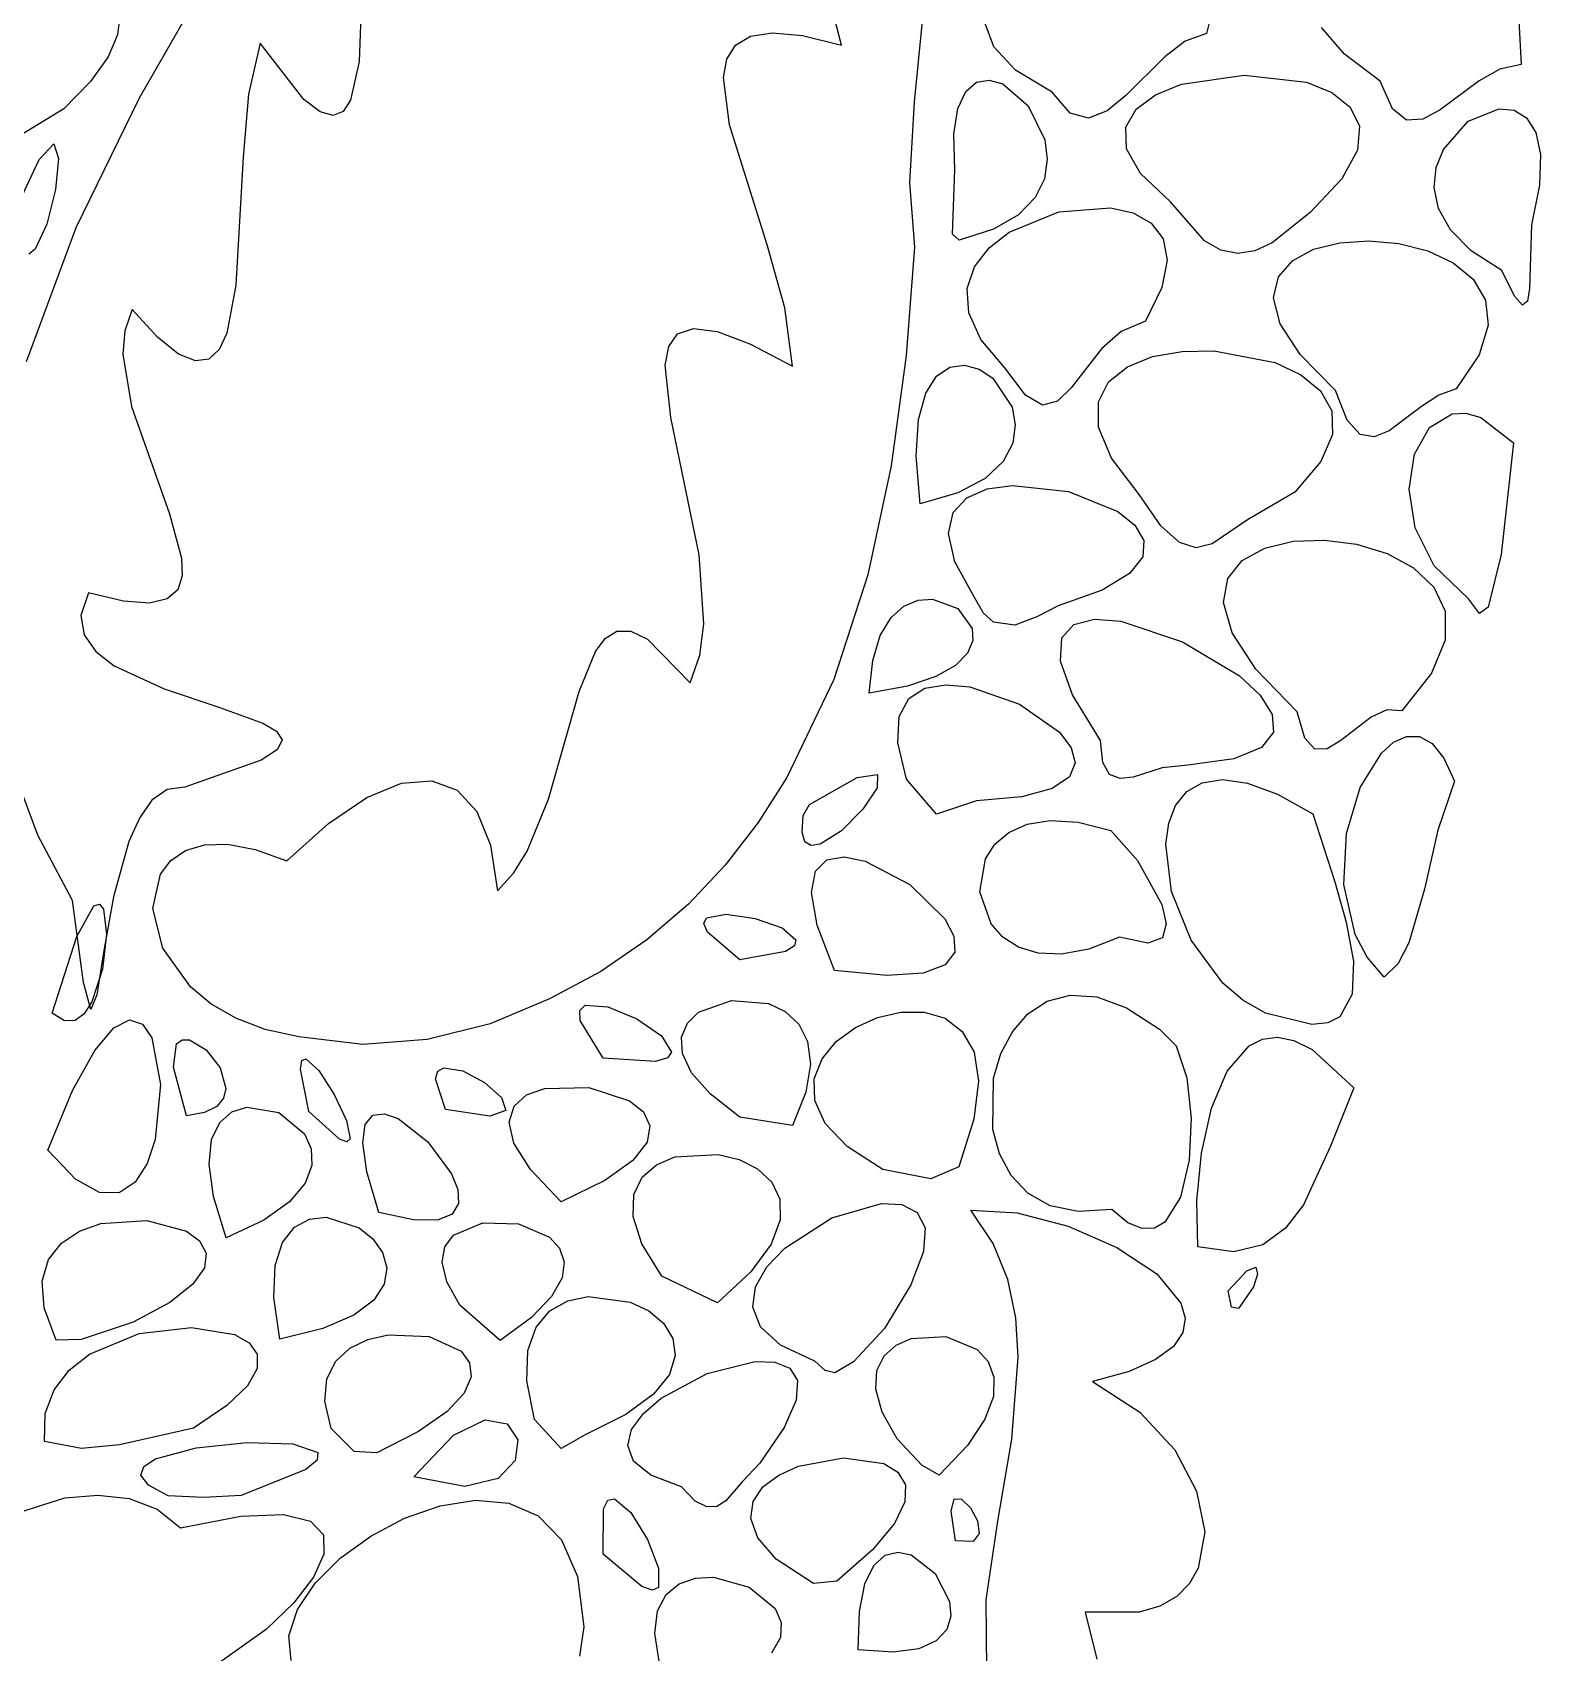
# Model space of a CAD drawing. Extents: x 4 to 212, y 2 to 159.
# Drawn here: x 61.9 to 109.6, y 30.7 to 81.9 of the extents above; entities that cross this region are included whole.
import ezdxf

# ---------------------------------------------------------------- set-up
doc = ezdxf.new("R2010")
doc.units = 0

msp = doc.modelspace()

# ---------------------------------------------------------------- linework, layer by layer
at = {"layer": 'Layer 1'}
for p, q in [((90.345713, 85.246525), (89.798708, 79.680368)), ((72.378567, 84.569002), (72.264761, 80.957885)), ((65.318564, 79.807801), (67.564687, 83.720219)), ((87.497991, 81.479415), (87.102957, 83.029749)), ((99.357733, 83.151331), (99.035097, 81.838289)), ((108.897516, 82.439696), (108.98606, 80.866528)), ((64.698021, 82.393777), (64.621818, 81.800057)), ((92.313508, 81.419687), (92.043099, 82.162585)), ((103.39602, 81.186193), (102.667201, 82.029685)), ((64.621818, 81.800057), (64.324465, 81.108635)), ((69.128321, 81.536009), (68.765695, 79.929778)), ((70.51255, 79.761724), (69.128321, 81.536009)), ((83.878137, 81.02872), (84.151809, 81.470947)), ((84.151809, 81.470947), (84.622867, 81.756406)), ((84.622867, 81.756406), (85.319075, 81.865822)), ((85.319075, 81.865822), (86.268195, 81.779917)), ((86.268195, 81.779917), (87.497991, 81.479415)), ((92.998087, 80.688241), (92.313508, 81.419687)), ((98.366876, 81.597242), (97.722331, 81.106137)), ((99.035097, 81.838289), (98.366876, 81.597242)), ((64.324465, 81.108635), (63.770867, 80.327694)), ((72.264761, 80.957885), (71.986164, 79.734546)), ((83.774089, 80.449002), (83.878137, 81.02872)), ((97.722331, 81.106137), (96.490292, 79.879765)), ((104.525818, 80.339957), (103.39602, 81.186193)), ((83.963811, 78.954201), (83.774089, 80.449002)), ((94.156578, 79.992474), (92.998087, 80.688241)), ((98.242251, 80.238177), (100.226241, 80.530538)), ((100.226241, 80.530538), (102.195382, 80.30086)), ((108.312401, 80.719116), (107.655827, 80.348766)), ((108.98606, 80.866528), (108.312401, 80.719116)), ((63.770867, 80.327694), (62.925929, 79.465418)), ((68.765695, 79.929778), (68.595423, 77.938847)), ((91.179761, 79.478486), (91.429582, 80.015221)), ((91.429582, 80.015221), (91.771219, 80.302343)), ((91.771219, 80.302343), (92.172219, 80.370168)), ((92.172219, 80.370168), (92.600126, 80.249014)), ((92.600126, 80.249014), (93.406847, 79.561039)), ((94.732447, 79.327357), (94.156578, 79.992474)), ((94.156578, 79.992474), (94.156578, 79.992474)), ((96.490292, 79.879765), (95.895809, 79.397506)), ((96.812928, 79.453024), (97.422661, 79.905371)), ((97.422661, 79.905371), (98.242251, 80.238177)), ((102.195382, 80.30086), (102.996411, 79.981116)), ((102.996411, 79.981116), (103.580159, 79.519893)), ((104.910889, 79.462312), (104.525818, 80.339957)), ((104.525818, 80.339957), (104.525818, 80.339957)), ((107.655827, 80.348766), (106.426124, 79.43175)), ((62.925929, 79.465418), (61.544409, 78.621718)), ((63.319352, 75.709079), (65.318564, 79.807801)), ((71.02507, 79.363859), (70.51255, 79.761724)), ((71.433629, 79.248531), (71.02507, 79.363859)), ((71.750052, 79.383005), (71.433629, 79.248531)), ((71.986164, 79.734546), (71.750052, 79.383005)), ((89.798708, 79.680368), (89.649106, 77.137174)), ((91.054211, 78.66182), (91.179761, 79.478486)), ((93.406847, 79.561039), (93.931745, 78.480955)), ((95.895809, 79.397506), (95.311026, 79.171202)), ((96.48424, 78.884791), (96.812928, 79.453024)), ((103.580159, 79.519893), (103.875436, 78.913535)), ((105.361329, 79.10048), (104.910889, 79.462312)), ((106.426124, 79.43175), (105.869089, 79.131334)), ((107.311994, 79.075166), (108.291265, 79.467856)), ((108.291265, 79.467856), (108.756641, 79.419086)), ((108.756641, 79.419086), (109.154746, 79.176088)), ((85.157173, 75.162878), (83.963811, 78.954201)), ((95.311026, 79.171202), (94.732447, 79.327357)), ((96.507789, 78.204329), (96.48424, 78.884791)), ((103.875436, 78.913535), (103.811053, 78.158387)), ((105.869089, 79.131334), (105.361329, 79.10048)), ((106.523522, 78.182938), (107.311994, 79.075166)), ((109.154746, 79.176088), (109.447257, 78.715744)), ((62.146953, 77.86722), (62.612411, 78.35409)), ((62.612411, 78.35409), (62.758334, 77.89745)), ((91.085388, 77.534905), (91.054211, 78.66182)), ((93.931745, 78.480955), (94.007374, 77.869666)), ((109.447257, 78.715744), (109.595849, 78.014941)), ((61.287874, 76.020862), (62.146953, 77.86722)), ((62.758334, 77.89745), (62.658806, 76.91328)), ((68.595423, 77.938847), (68.365682, 73.888872)), ((94.007374, 77.869666), (93.915184, 77.251303)), ((96.954762, 77.415293), (96.507789, 78.204329)), ((103.811053, 78.158387), (103.315821, 77.250792)), ((106.296644, 77.607285), (106.523522, 78.182938)), ((109.595849, 78.014941), (109.5622, 77.050563)), ((91.015264, 75.500859), (91.085388, 77.534905)), ((91.085388, 77.534905), (91.085388, 77.534905)), ((91.085388, 77.534905), (91.085388, 77.534905)), ((97.89635, 76.521341), (96.954762, 77.415293)), ((106.232436, 76.976093), (106.296644, 77.607285)), ((62.658806, 76.91328), (62.387911, 75.817557)), ((89.649106, 77.137174), (89.810773, 75.09394)), ((93.915184, 77.251303), (93.62272, 76.656181)), ((103.315821, 77.250792), (102.318549, 76.187094)), ((106.369222, 76.312477), (106.232436, 76.976093)), ((109.5622, 77.050563), (109.307986, 75.799496)), ((93.62272, 76.656181), (93.097528, 76.114619)), ((94.370526, 76.210734), (96.007727, 76.33423)), ((96.007727, 76.33423), (96.719174, 76.174195)), ((98.970165, 75.293229), (97.89635, 76.521341)), ((97.89635, 76.521341), (97.89635, 76.521341)), ((106.745325, 75.639552), (106.369222, 76.312477)), ((62.387911, 75.817557), (62.019734, 75.026261)), ((93.097528, 76.114619), (92.307153, 75.656934)), ((92.79753, 75.562919), (94.370526, 76.210734)), ((96.719174, 76.174195), (97.289196, 75.852885)), ((97.289196, 75.852885), (97.665301, 75.360234)), ((102.318549, 76.187094), (101.11787, 75.226599)), ((109.307986, 75.799496), (109.246402, 73.78848)), ((61.743505, 71.481988), (63.319352, 75.709079)), ((91.219141, 75.313444), (91.015264, 75.500859)), ((92.307153, 75.656934), (91.219141, 75.313444)), ((92.166339, 75.067556), (92.79753, 75.562919)), ((97.665301, 75.360234), (97.794996, 74.686176)), ((99.495196, 74.996715), (98.970165, 75.293229)), ((103.251798, 75.232624), (104.172782, 75.292899)), ((104.172782, 75.292899), (105.120349, 75.206222)), ((107.39907, 74.980433), (106.745325, 75.639552)), ((62.019734, 75.026261), (61.822317, 74.874766)), ((85.716605, 73.174782), (85.157173, 75.162878)), ((89.810773, 75.09394), (89.546296, 71.665416)), ((91.708674, 74.471308), (92.166339, 75.067556)), ((100.022874, 74.895146), (99.495196, 74.996715)), ((100.561124, 74.975962), (100.022874, 74.895146)), ((101.11787, 75.226599), (100.561124, 74.975962)), ((101.75466, 74.66489), (102.423667, 75.023814)), ((102.423667, 75.023814), (103.251798, 75.232624)), ((105.120349, 75.206222), (106.028229, 74.974174)), ((106.028229, 74.974174), (106.83015, 74.598335)), ((108.368778, 74.358235), (107.39907, 74.980433)), ((91.477029, 73.784242), (91.708674, 74.471308)), ((97.794996, 74.686176), (97.625791, 73.820647)), ((101.311048, 74.154269), (101.75466, 74.66489)), ((106.83015, 74.598335), (107.459843, 74.080287)), ((108.769092, 73.547813), (108.368778, 74.358235)), ((108.368778, 74.358235), (108.368778, 74.358235)), ((68.365682, 73.888872), (68.073086, 72.372822)), ((91.523895, 73.016422), (91.477029, 73.784242)), ((97.625791, 73.820647), (97.105193, 72.753581)), ((101.1591, 73.490372), (101.311048, 74.154269)), ((107.459843, 74.080287), (107.851036, 73.42161)), ((109.246402, 73.78848), (109.178075, 73.38466)), ((101.365089, 72.671616), (101.1591, 73.490372)), ((107.851036, 73.42161), (107.93746, 72.623887)), ((109.028915, 73.263863), (108.769092, 73.547813)), ((109.178075, 73.38466), (109.028915, 73.263863)), ((65.085618, 73.118385), (64.849795, 72.453648)), ((65.888282, 72.244729), (65.085618, 73.118385)), ((85.955068, 71.330679), (85.716605, 73.174782)), ((91.901764, 72.177914), (91.523895, 73.016422)), ((97.105193, 72.753581), (96.338321, 72.424307)), ((64.849795, 72.453648), (64.790832, 71.707492)), ((66.549618, 71.716081), (65.888282, 72.244729)), ((68.073086, 72.372822), (67.831359, 71.860811)), ((82.041172, 71.958154), (82.325049, 72.353407)), ((82.325049, 72.353407), (82.822403, 72.519249)), ((82.822403, 72.519249), (83.569208, 72.424716)), ((83.569208, 72.424716), (84.601438, 72.038846)), ((96.338321, 72.424307), (95.721597, 71.877502)), ((101.995283, 71.69642), (101.365089, 72.671616)), ((107.93746, 72.623887), (107.652843, 71.688698)), ((64.790832, 71.707492), (65.068966, 70.052735)), ((67.084195, 71.498504), (66.549618, 71.716081)), ((67.831359, 71.860811), (67.506585, 71.55806)), ((81.9348, 71.36445), (82.041172, 71.958154)), ((84.601438, 72.038846), (85.955068, 71.330679)), ((92.663129, 71.278784), (91.901764, 72.177914)), ((95.721597, 71.877502), (94.759216, 70.649178)), ((97.334632, 71.632312), (98.265571, 71.79996)), ((98.265571, 71.79996), (99.265934, 71.821783)), ((99.265934, 71.821783), (101.210285, 71.44821)), ((103.115954, 70.563204), (101.995283, 71.69642)), ((107.652843, 71.688698), (106.930915, 70.617625)), ((67.506585, 71.55806), (67.084195, 71.498504)), ((82.110672, 69.705542), (81.9348, 71.36445)), ((89.546296, 71.665416), (89.075882, 68.183491)), ((90.506861, 71.016874), (90.927401, 71.301718)), ((90.927401, 71.301718), (91.388862, 71.363063)), ((91.388862, 71.363063), (91.853661, 71.234067)), ((91.853661, 71.234067), (92.284212, 70.947892)), ((93.320674, 70.411929), (92.663129, 71.278784)), ((92.663129, 71.278784), (92.663129, 71.278784)), ((95.945685, 70.839292), (96.539283, 71.313777)), ((96.539283, 71.313777), (97.334632, 71.632312)), ((101.210285, 71.44821), (102.021947, 71.06294)), ((90.164827, 70.47537), (90.506861, 71.016874)), ((92.284212, 70.947892), (92.892235, 70.036646)), ((94.759216, 70.649178), (94.323875, 70.226595)), ((95.620001, 70.203791), (95.945685, 70.839292)), ((102.021947, 71.06294), (102.638381, 70.552101)), ((89.938882, 69.644044), (90.164827, 70.47537)), ((93.859308, 70.104356), (93.320674, 70.411929)), ((94.323875, 70.226595), (93.859308, 70.104356)), ((95.628395, 69.402213), (95.620001, 70.203791)), ((102.638381, 70.552101), (102.993426, 69.920754)), ((103.485549, 69.626848), (103.115954, 70.563204)), ((103.115954, 70.563204), (103.115954, 70.563204)), ((106.375359, 70.416804), (105.834116, 70.057376)), ((106.930915, 70.617625), (106.375359, 70.416804)), ((65.068966, 70.052735), (66.267828, 66.666091)), ((83.00962, 65.368658), (82.110672, 69.705542)), ((89.866613, 68.489738), (89.938882, 69.644044)), ((92.892235, 70.036646), (92.994539, 69.477896)), ((102.993426, 69.920754), (103.020918, 69.173963)), ((103.893962, 69.174005), (103.485549, 69.626848)), ((105.834116, 70.057376), (104.810907, 69.290783)), ((106.085866, 69.391084), (106.802717, 69.82538)), ((106.802717, 69.82538), (107.235029, 69.845787)), ((107.235029, 69.845787), (107.707066, 69.711269)), ((107.707066, 69.711269), (108.741718, 68.906164)), ((92.994539, 69.477896), (92.912258, 68.894608)), ((96.03703, 68.429494), (95.628395, 69.402213)), ((103.020918, 69.173963), (102.654694, 68.316791)), ((104.33711, 69.097657), (103.893962, 69.174005)), ((104.810907, 69.290783), (104.33711, 69.097657)), ((105.61371, 68.550967), (106.085866, 69.391084)), ((92.912258, 68.894608), (92.607808, 68.319943)), ((108.741718, 68.906164), (108.348547, 65.377088)), ((89.075882, 68.183491), (88.33434, 64.740472)), ((89.985602, 66.979289), (89.866613, 68.489738)), ((92.607808, 68.319943), (92.043605, 67.787062)), ((96.912069, 67.28057), (96.03703, 68.429494)), ((102.654694, 68.316791), (101.828592, 67.354303)), ((105.443446, 67.447614), (105.61371, 68.550967)), ((92.043605, 67.787062), (91.182064, 67.329123)), ((91.182064, 67.329123), (89.985602, 66.979289)), ((91.031079, 66.712828), (91.46093, 67.176455)), ((91.46093, 67.176455), (92.106824, 67.454724)), ((92.106824, 67.454724), (92.901895, 67.566773)), ((92.901895, 67.566773), (94.67212, 67.368763)), ((94.67212, 67.368763), (96.236696, 66.735528)), ((97.594394, 66.291171), (96.912069, 67.28057)), ((96.912069, 67.28057), (96.912069, 67.28057)), ((101.828592, 67.354303), (100.335823, 66.481043)), ((105.632271, 66.223613), (105.443446, 67.447614)), ((66.267828, 66.666091), (66.650473, 65.261441)), ((89.985602, 66.979289), (89.985602, 66.979289)), ((90.884135, 66.044706), (91.031079, 66.712828)), ((96.236696, 66.735528), (96.774706, 66.303545)), ((91.08696, 65.152951), (90.884135, 66.044706)), ((96.774706, 66.303545), (97.060712, 65.820169)), ((98.1814, 65.758507), (97.594394, 66.291171)), ((100.335823, 66.481043), (99.221372, 65.720554)), ((106.237382, 65.02155), (105.632271, 66.223613)), ((97.060712, 65.820169), (97.027852, 65.304538)), ((98.711066, 65.596871), (98.1814, 65.758507)), ((99.221372, 65.720554), (98.711066, 65.596871)), ((100.168854, 65.194984), (100.883024, 65.585986)), ((100.883024, 65.585986), (101.773732, 65.798796)), ((101.773732, 65.798796), (102.765076, 65.837934)), ((102.765076, 65.837934), (103.781154, 65.707921)), ((103.781154, 65.707921), (104.746061, 65.413275)), ((66.650473, 65.261441), (66.669893, 64.702867)), ((83.157117, 63.186076), (83.00962, 65.368658)), ((91.706418, 64.018425), (91.08696, 65.152951)), ((97.027852, 65.304538), (96.60926, 64.775789)), ((99.707127, 64.621269), (100.168854, 65.194984)), ((104.746061, 65.413275), (105.583894, 64.958518)), ((107.315974, 63.984011), (106.237382, 65.02155)), ((108.348547, 65.377088), (107.943375, 63.713404)), ((66.669893, 64.702867), (66.529871, 64.267395)), ((88.33434, 64.740472), (87.256477, 61.428666)), ((96.60926, 64.775789), (95.738075, 64.253061)), ((99.573745, 63.860323), (99.707127, 64.621269)), ((105.583894, 64.958518), (106.218751, 64.348169)), ((63.702765, 64.165587), (63.468704, 63.455944)), ((64.816855, 63.904123), (63.702765, 64.165587)), ((66.529871, 64.267395), (66.196778, 63.97548)), ((91.993924, 63.530012), (91.706418, 64.018425)), ((91.706418, 64.018425), (91.706418, 64.018425)), ((95.738075, 64.253061), (94.347431, 63.75549)), ((106.218751, 64.348169), (106.574728, 63.586749)), ((65.636983, 63.847572), (64.816855, 63.904123)), ((66.196778, 63.97548), (65.636983, 63.847572)), ((89.067642, 63.386278), (89.477418, 63.750132)), ((89.477418, 63.750132), (89.925309, 63.937673)), ((89.925309, 63.937673), (90.379893, 63.972121)), ((90.379893, 63.972121), (91.183457, 63.674611)), ((91.183457, 63.674611), (91.63674, 63.043356)), ((92.306173, 63.246476), (91.993924, 63.530012)), ((94.347431, 63.75549), (93.676941, 63.413894)), ((99.844612, 62.907623), (99.573745, 63.860323)), ((106.574728, 63.586749), (106.575922, 62.678778)), ((107.661352, 63.519403), (107.315974, 63.984011)), ((107.315974, 63.984011), (107.315974, 63.984011)), ((107.943375, 63.713404), (107.661352, 63.519403)), ((63.468704, 63.455944), (63.566587, 62.84326)), ((83.029463, 62.199617), (83.157117, 63.186076)), ((88.727401, 62.822892), (89.067642, 63.386278)), ((91.63674, 63.043356), (91.653473, 62.660621)), ((92.979768, 63.144594), (92.306173, 63.246476)), ((93.676941, 63.413894), (92.979768, 63.144594)), ((94.462605, 62.743753), (94.844357, 63.170129)), ((94.844357, 63.170129), (95.493821, 63.333216)), ((95.493821, 63.333216), (96.334572, 63.271387)), ((96.334572, 63.271387), (98.284235, 62.626467)), ((63.566587, 62.84326), (63.937419, 62.31607)), ((79.724061, 62.31987), (80.038111, 62.731829)), ((80.038111, 62.731829), (80.40792, 62.95474)), ((80.40792, 62.95474), (80.847231, 62.957023)), ((80.847231, 62.957023), (81.369783, 62.707101)), ((81.369783, 62.707101), (82.719576, 61.324329)), ((88.488117, 62.036755), (88.727401, 62.822892)), ((91.653473, 62.660621), (91.488373, 62.264108)), ((94.424989, 62.015715), (94.462605, 62.743753)), ((98.284235, 62.626467), (100.081944, 61.542349)), ((100.59563, 61.758652), (99.844612, 62.907623)), ((106.575922, 62.678778), (106.146431, 61.628775)), ((63.937419, 62.31607), (64.522203, 61.862909)), ((79.208278, 61.055116), (79.724061, 62.31987)), ((82.719576, 61.324329), (83.029463, 62.199617)), ((88.381211, 61.004648), (88.488117, 62.036755)), ((91.488373, 62.264108), (91.110017, 61.877035)), ((94.807936, 60.947643), (94.424989, 62.015715)), ((64.522203, 61.862909), (66.09764, 61.132815)), ((90.486986, 61.522621), (89.587858, 61.224086)), ((91.110017, 61.877035), (90.486986, 61.522621)), ((100.081944, 61.542349), (100.732753, 60.931522)), ((101.902703, 60.408888), (100.59563, 61.758652)), ((106.146431, 61.628775), (105.21035, 60.441261)), ((66.09764, 61.132815), (67.820924, 60.561261)), ((78.241233, 57.64646), (79.208278, 61.055116)), ((87.256477, 61.428666), (85.777099, 58.340378)), ((89.587858, 61.224086), (88.381211, 61.004648)), ((88.381211, 61.004648), (88.381211, 61.004648)), ((89.626261, 60.830875), (90.139854, 61.153272)), ((90.139854, 61.153272), (90.803927, 61.265048)), ((90.803927, 61.265048), (91.561584, 61.197679)), ((91.561584, 61.197679), (93.130058, 60.651418)), ((95.687871, 59.501165), (94.807936, 60.947643)), ((100.732753, 60.931522), (101.116298, 60.326013)), ((67.820924, 60.561261), (69.220082, 60.056528)), ((89.320045, 60.266377), (89.626261, 60.830875)), ((93.130058, 60.651418), (94.3901, 59.766313)), ((102.142355, 59.573136), (101.902703, 60.408888)), ((101.902703, 60.408888), (101.902703, 60.408888)), ((104.733587, 60.469531), (104.243342, 60.239391)), ((105.21035, 60.441261), (104.733587, 60.469531)), ((69.220082, 60.056528), (69.650622, 59.800558)), ((89.278103, 59.4283), (89.320045, 60.266377)), ((101.116298, 60.326013), (101.156154, 59.764194)), ((104.243342, 60.239391), (103.285543, 59.502238)), ((69.650622, 59.800558), (69.82314, 59.526898)), ((69.82314, 59.526898), (69.67864, 59.224085)), ((89.557332, 58.285168), (89.278103, 59.4283)), ((94.3901, 59.766313), (94.762217, 59.275389)), ((95.756895, 58.80709), (95.687871, 59.501165)), ((95.687871, 59.501165), (95.687871, 59.501165)), ((101.156154, 59.764194), (100.775897, 59.284438)), ((102.463236, 59.226502), (102.142355, 59.573136)), ((103.285543, 59.502238), (102.84956, 59.244399)), ((104.565413, 59.106527), (104.952222, 59.452836)), ((104.952222, 59.452836), (105.35665, 59.634678)), ((105.35665, 59.634678), (105.765119, 59.627398)), ((105.765119, 59.627398), (106.164049, 59.406339)), ((106.164049, 59.406339), (106.539861, 58.946844)), ((69.158125, 58.880654), (66.753063, 58.026077)), ((69.67864, 59.224085), (69.158125, 58.880654)), ((94.762217, 59.275389), (94.886534, 58.794187)), ((99.8991, 58.925116), (98.449339, 58.724602)), ((100.775897, 59.284438), (99.8991, 58.925116)), ((102.84956, 59.244399), (102.463236, 59.226502)), ((103.898972, 58.019139), (104.565413, 59.106527)), ((106.539861, 58.946844), (106.878975, 58.224256)), ((62.109603, 56.512723), (61.3207, 58.609867)), ((88.000787, 58.333746), (88.639834, 58.425018)), ((88.639834, 58.425018), (88.62783, 58.006329)), ((94.886534, 58.794187), (94.706156, 58.354186)), ((95.975207, 58.433162), (95.756895, 58.80709)), ((96.307613, 58.304595), (95.975207, 58.433162)), ((97.63748, 58.64318), (96.718923, 58.346601)), ((98.449339, 58.724602), (97.63748, 58.64318)), ((66.189466, 57.959509), (65.712991, 57.615388)), ((66.753063, 58.026077), (66.189466, 57.959509)), ((72.505573, 57.704751), (73.599359, 58.156146)), ((73.599359, 58.156146), (74.554925, 58.234745)), ((74.554925, 58.234745), (75.35389, 57.936978)), ((75.35389, 57.936978), (75.977874, 57.259274)), ((85.777099, 58.340378), (84.86647, 56.9089)), ((86.496703, 57.47904), (88.000787, 58.333746)), ((88.62783, 58.006329), (88.17876, 57.331151)), ((90.509626, 57.172829), (89.557329, 58.285168)), ((89.557329, 58.285168), (89.557332, 58.285168)), ((89.557332, 58.285168), (89.557332, 58.285168)), ((94.164185, 57.986863), (93.203723, 57.723695)), ((94.706156, 58.354186), (94.164185, 57.986863)), ((96.718923, 58.346601), (96.307613, 58.304595)), ((98.062427, 57.453235), (98.413448, 57.889349)), ((98.413448, 57.889349), (98.904704, 58.171322)), ((98.904704, 58.171322), (99.542409, 58.270634)), ((99.542409, 58.270634), (100.332775, 58.158765)), ((100.332775, 58.158765), (101.282015, 57.807195)), ((103.465961, 56.569767), (103.898972, 58.019139)), ((106.878975, 58.224256), (106.343224, 56.6729)), ((65.712991, 57.615388), (65.314731, 57.048702)), ((71.29195, 56.88413), (72.505573, 57.704751)), ((77.570117, 56.007808), (78.241233, 57.64646)), ((86.291553, 57.135014), (86.496703, 57.47904)), ((86.496703, 57.47904), (86.496703, 57.47904)), ((91.767874, 57.596162), (90.509626, 57.172829)), ((93.203723, 57.723695), (91.767874, 57.596162)), ((97.845429, 56.8915), (98.062427, 57.453235)), ((101.282015, 57.807195), (102.396341, 57.187403)), ((65.314731, 57.048702), (64.985781, 56.314442)), ((69.97687, 55.697854), (71.29195, 56.88413)), ((75.977874, 57.259274), (76.408494, 56.198062)), ((84.86647, 56.9089), (83.831015, 55.567915)), ((86.254553, 56.607698), (86.291553, 57.135014)), ((88.17876, 57.331151), (87.506612, 56.652957)), ((92.786531, 56.601925), (93.369744, 56.863342)), ((93.369744, 56.863342), (94.10019, 56.980942)), ((94.10019, 56.980942), (94.980572, 56.924378)), ((94.980572, 56.924378), (96.013595, 56.663305)), ((97.756241, 56.232665), (97.845429, 56.8915)), ((102.396341, 57.187403), (103.092956, 55.041995)), ((63.20286, 54.448665), (62.109603, 56.512723)), ((64.985781, 56.314442), (64.500188, 54.563155)), ((86.349022, 56.301416), (86.254553, 56.607698)), ((87.506612, 56.652957), (86.82537, 56.225221)), ((92.347848, 56.227037), (92.786531, 56.601925)), ((96.013595, 56.663305), (96.861659, 55.70971)), ((103.375013, 54.955664), (103.465961, 56.569767)), ((106.343224, 56.6729), (105.930374, 54.811873)), ((66.308988, 55.709035), (66.771202, 56.024061)), ((66.771202, 56.024061), (67.369598, 56.204221)), ((67.369598, 56.204221), (68.103676, 56.225749)), ((68.103676, 56.225749), (68.972934, 56.064881)), ((68.972934, 56.064881), (69.97687, 55.697854)), ((76.408494, 56.198062), (76.627369, 54.749773)), ((77.139567, 55.315424), (77.570117, 56.007808)), ((86.54821, 56.184485), (86.349022, 56.301416)), ((86.82537, 56.225221), (86.54821, 56.184485)), ((87.044396, 55.733067), (87.588466, 55.825638)), ((87.588466, 55.825638), (88.247352, 55.696463)), ((92.050991, 55.769026), (92.347848, 56.227037)), ((97.936444, 54.737773), (97.756241, 56.232665)), ((65.98346, 55.282907), (66.308988, 55.709035)), ((76.627369, 54.749773), (77.139567, 55.315424)), ((83.831015, 55.567915), (82.662584, 54.328964)), ((86.552945, 54.700412), (86.678201, 55.373182)), ((86.678201, 55.373182), (87.044396, 55.733067)), ((88.247352, 55.696463), (89.657321, 54.955152)), ((91.871941, 54.72502), (92.050991, 55.769026)), ((96.861659, 55.70971), (97.622363, 54.327626)), ((65.744463, 54.192402), (65.98346, 55.282907)), ((89.657321, 54.955152), (90.769811, 53.873691)), ((103.092956, 55.041995), (103.455817, 53.7633)), ((103.734763, 53.374082), (103.375013, 54.955664)), ((105.930374, 54.811873), (105.435543, 53.106543)), ((63.549061, 51.852917), (63.20286, 54.448665)), ((63.20286, 54.448665), (63.20286, 54.448665)), ((63.335436, 53.308544), (63.87348, 54.275292)), ((63.87348, 54.275292), (64.056391, 54.334008)), ((64.056391, 54.334008), (64.183115, 54.172814)), ((64.500188, 54.563155), (64.184966, 52.801443)), ((82.662584, 54.328964), (81.35303, 53.203584)), ((86.731687, 53.669189), (86.552945, 54.700412)), ((92.227755, 53.712677), (91.871941, 54.72502)), ((97.622363, 54.327626), (97.76733, 53.711477)), ((98.553335, 53.196722), (97.936444, 54.737773)), ((64.183115, 54.172814), (64.271668, 53.380292)), ((66.058222, 52.942661), (65.744463, 54.192402)), ((83.150279, 53.719777), (83.240146, 53.89868)), ((83.240146, 53.89868), (83.859551, 54.014966)), ((83.859551, 54.014966), (84.771311, 53.881137)), ((84.771311, 53.881137), (85.62278, 53.583489)), ((90.769811, 53.873691), (91.056847, 53.319326)), ((103.455817, 53.7633), (103.677804, 52.53324)), ((62.561651, 50.893387), (63.335436, 53.308544)), ((64.271668, 53.380292), (64.146468, 52.276906)), ((83.265743, 53.445983), (83.150279, 53.719777)), ((84.288988, 52.57058), (83.265743, 53.445983)), ((85.62278, 53.583489), (86.061314, 53.208316)), ((87.27749, 52.233943), (86.731687, 53.669189)), ((91.056847, 53.319326), (91.08033, 52.816632)), ((92.599477, 53.294247), (92.227755, 53.712677)), ((93.096805, 52.974772), (92.599477, 53.294247)), ((96.288101, 53.293363), (95.315386, 52.913548)), ((97.181249, 53.100115), (96.288101, 53.293363)), ((96.288101, 53.293363), (96.288101, 53.293363)), ((97.647309, 53.270896), (97.181249, 53.100115)), ((97.76733, 53.711477), (97.647309, 53.270896)), ((104.117598, 52.657129), (103.734763, 53.374082)), ((64.184966, 52.801443), (63.968868, 51.469222)), ((66.928751, 51.7238), (66.058222, 52.942661)), ((81.35303, 53.203584), (79.894202, 52.203314)), ((85.734264, 52.841916), (84.288986, 52.570583)), ((86.015527, 53.018626), (85.734264, 52.841916)), ((86.061314, 53.208316), (86.015527, 53.018626)), ((91.08033, 52.816632), (90.777197, 52.411177)), ((93.717035, 52.784599), (93.096805, 52.974772)), ((94.457463, 52.754076), (93.717035, 52.784599)), ((95.315386, 52.913548), (94.457463, 52.754076)), ((99.557212, 51.837671), (98.553335, 53.196722)), ((105.435543, 53.106543), (105.093357, 52.457691)), ((64.146468, 52.276906), (63.814846, 51.241839)), ((84.288986, 52.570583), (84.288988, 52.57058)), ((84.288988, 52.57058), (84.288988, 52.57058)), ((87.277488, 52.23394), (87.27749, 52.233943)), ((88.938837, 52.074262), (87.277488, 52.23394)), ((87.27749, 52.233943), (87.27749, 52.233943)), ((90.777197, 52.411177), (90.084386, 52.14853)), ((103.677804, 52.53324), (103.645985, 51.491286)), ((104.653845, 52.022276), (104.117598, 52.657129)), ((105.093357, 52.457691), (104.653845, 52.022276)), ((63.780648, 51.006408), (63.549061, 51.852917)), ((67.574058, 51.18536), (66.928751, 51.7238)), ((79.894202, 52.203314), (78.277951, 51.339691)), ((90.084386, 52.14853), (88.938837, 52.074262)), ((100.188739, 51.297696), (99.557212, 51.837671)), ((104.653845, 52.022276), (104.653845, 52.022276)), ((63.814846, 51.241839), (63.573917, 50.868419)), ((63.968868, 51.469222), (63.780648, 51.006408)), ((78.277951, 51.339691), (76.399742, 50.554075)), ((82.988499, 50.918404), (84.02517, 51.292976)), ((84.02517, 51.292976), (85.198731, 51.189784)), ((93.392076, 50.866213), (94.004595, 51.266119)), ((94.004595, 51.266119), (94.733069, 51.459127)), ((94.733069, 51.459127), (95.57142, 51.403725)), ((95.57142, 51.403725), (96.513566, 51.058398)), ((100.898373, 50.888781), (100.188739, 51.297696)), ((103.645985, 51.491286), (103.247429, 50.77691)), ((62.946403, 50.646796), (62.561651, 50.893387)), ((62.561651, 50.893387), (62.561651, 50.893387)), ((63.573917, 50.868419), (63.284131, 50.654272)), ((68.360061, 50.725934), (67.574058, 51.18536)), ((69.287264, 50.369286), (68.360061, 50.725934)), ((79.234238, 50.972404), (79.405294, 51.136529)), ((79.242573, 50.653956), (79.234238, 50.972404)), ((79.405294, 51.136529), (80.115442, 51.094045)), ((80.115442, 51.094045), (81.03273, 50.710963)), ((81.03273, 50.710963), (81.816872, 50.171745)), ((82.633659, 50.573176), (82.988499, 50.918404)), ((85.198731, 51.189784), (85.724684, 50.937808)), ((85.724684, 50.937808), (86.150267, 50.540929)), ((87.940686, 50.435817), (88.63999, 50.755017)), ((88.63999, 50.755017), (89.382015, 50.925329)), ((89.382015, 50.925329), (90.112443, 50.923942)), ((90.112443, 50.923942), (90.776956, 50.728045)), ((90.776956, 50.728045), (91.321234, 50.314827)), ((92.901591, 50.300921), (93.392076, 50.866213)), ((96.513566, 51.058398), (97.55343, 50.381637)), ((102.369202, 50.529585), (100.898373, 50.888781)), ((100.898373, 50.888781), (100.898373, 50.888781)), ((103.247429, 50.77691), (102.875332, 50.58615)), ((63.284131, 50.654272), (62.946403, 50.646796)), ((63.901615, 49.709177), (64.502585, 50.427204)), ((64.502585, 50.427204), (65.005633, 50.679446)), ((65.005633, 50.679446), (65.408047, 50.546068)), ((65.408047, 50.546068), (65.707113, 50.107234)), ((70.356166, 50.139179), (69.287264, 50.369286)), ((76.399742, 50.554075), (74.412997, 50.052455)), ((79.967565, 49.461866), (79.242573, 50.653956)), ((81.816872, 50.171745), (82.127583, 49.660848)), ((82.447635, 50.13397), (82.633659, 50.573176)), ((86.150267, 50.540929), (86.430613, 49.990658)), ((87.338423, 49.99054), (87.940686, 50.435817)), ((91.321234, 50.314827), (91.690958, 49.661476)), ((92.539221, 49.611755), (92.901591, 50.300921)), ((97.55343, 50.381637), (98.07596, 49.854813)), ((102.875332, 50.58615), (102.369202, 50.529585)), ((63.205437, 48.445201), (63.901615, 49.709177)), ((65.707113, 50.107234), (65.98435, 48.63386)), ((66.395178, 49.179774), (66.491139, 49.920413)), ((66.491139, 49.920413), (66.668287, 50.049245)), ((66.668287, 50.049245), (66.899104, 50.046552)), ((66.899104, 50.046552), (67.424412, 49.734993)), ((67.424412, 49.734993), (67.872403, 49.162539)), ((72.378284, 49.894325), (70.356166, 50.139179)), ((70.356166, 50.139179), (70.356166, 50.139179)), ((74.412997, 50.052455), (72.378284, 49.894325)), ((82.127583, 49.660848), (81.999062, 49.473665)), ((82.475291, 49.609274), (82.447635, 50.13397)), ((86.430613, 49.990658), (86.52086, 49.278508)), ((86.887519, 49.441998), (87.338423, 49.99054)), ((91.690958, 49.661476), (91.831811, 48.745181)), ((98.07596, 49.854813), (98.411096, 48.845892)), ((99.694404, 49.059964), (100.386979, 49.855836)), ((100.386979, 49.855836), (100.807429, 50.066559)), ((100.807429, 50.066559), (101.278602, 50.128687)), ((101.278602, 50.128687), (101.801459, 50.02438)), ((101.801459, 50.02438), (102.376961, 49.735799)), ((102.376961, 49.735799), (103.689743, 48.534455)), ((66.805881, 47.647832), (66.395178, 49.179774)), ((67.872403, 49.162539), (68.048419, 48.505991)), ((70.407081, 49.121002), (70.445984, 49.392363)), ((70.445984, 49.392363), (70.569741, 49.449237)), ((70.569741, 49.449237), (70.983885, 49.077494)), ((74.742338, 49.051929), (74.931728, 49.160869)), ((74.931728, 49.160869), (75.531832, 49.067481)), ((79.967565, 49.461863), (79.967565, 49.461866)), ((79.967565, 49.461866), (79.967565, 49.461866)), ((81.624576, 49.362735), (79.967565, 49.461863)), ((81.999062, 49.473665), (81.624576, 49.362735)), ((82.761493, 49.007576), (82.475291, 49.609274)), ((86.52086, 49.278508), (86.376143, 48.395992)), ((86.642293, 48.813001), (86.887519, 49.441998)), ((92.311045, 48.840228), (92.539221, 49.611755)), ((65.98435, 48.63386), (65.815639, 46.900643)), ((70.671763, 47.776852), (70.407081, 49.121002)), ((70.983885, 49.077494), (71.473652, 48.321709)), ((74.667615, 48.811158), (74.742338, 49.051929)), ((74.984847, 47.849897), (74.667615, 48.811158)), ((75.531832, 49.067481), (76.222574, 48.699448)), ((76.222574, 48.699448), (76.7586, 48.225221)), ((83.351103, 48.337362), (82.761493, 49.007576)), ((86.657064, 48.126361), (86.642293, 48.813001)), ((91.831811, 48.745181), (91.689473, 47.543131)), ((92.281591, 47.21614), (92.311045, 48.840228)), ((98.411096, 48.845892), (98.550971, 47.569449)), ((99.19319, 47.883787), (99.694404, 49.059964)), ((62.416763, 46.55511), (63.205437, 48.445201)), ((67.973604, 48.201434), (67.757798, 47.942154)), ((68.048419, 48.505991), (67.973604, 48.201434)), ((71.473652, 48.321709), (71.863183, 47.497816)), ((76.7586, 48.225221), (76.894556, 47.813253)), ((77.154489, 47.952196), (77.55219, 48.303863)), ((77.55219, 48.303863), (78.123796, 48.513281)), ((78.123796, 48.513281), (79.520355, 48.544352)), ((79.520355, 48.544352), (80.807438, 48.12339)), ((80.807438, 48.12339), (81.242198, 47.767763)), ((84.288988, 47.607121), (83.351103, 48.337362)), ((86.376143, 48.395992), (85.951596, 47.334622)), ((86.98615, 47.404889), (86.657064, 48.126361)), ((103.689743, 48.534455), (102.951428, 46.684967)), ((67.376667, 47.750252), (66.805881, 47.647829)), ((66.805881, 47.647829), (66.805881, 47.647832)), ((66.805881, 47.647832), (66.805881, 47.647832)), ((67.757798, 47.942154), (67.376667, 47.750252)), ((67.85373, 47.437272), (68.240031, 47.774103)), ((68.240031, 47.774103), (68.710714, 47.92379)), ((68.710714, 47.92379), (69.723459, 47.74658)), ((69.723459, 47.74658), (70.528422, 47.075333)), ((71.638099, 46.909453), (70.671763, 47.776852)), ((70.671763, 47.776852), (70.671763, 47.776852)), ((72.451065, 47.369362), (72.690329, 47.66157)), ((72.690329, 47.66157), (73.050087, 47.709834)), ((73.050087, 47.709834), (73.488096, 47.557697)), ((76.385089, 47.631995), (74.984844, 47.8499)), ((74.984844, 47.8499), (74.984847, 47.849897)), ((74.984847, 47.849897), (74.984847, 47.849897)), ((76.894556, 47.813253), (76.385089, 47.631995)), ((76.997782, 47.448531), (77.154489, 47.952196)), ((81.242198, 47.767763), (81.448316, 47.32837)), ((98.875651, 46.470023), (99.19319, 47.883787)), ((67.597254, 46.892087), (67.85373, 47.437272)), ((71.863183, 47.497816), (71.976619, 46.921752)), ((72.374538, 46.789666), (72.451065, 47.369362)), ((73.488096, 47.557697), (74.429899, 46.826388)), ((77.149162, 46.783121), (76.997782, 47.448531)), ((81.448316, 47.32837), (81.3587, 46.814958)), ((85.951596, 47.334622), (84.288986, 47.607121)), ((84.288986, 47.607121), (84.288988, 47.607121)), ((84.288988, 47.607121), (84.288988, 47.607121)), ((87.683871, 46.671396), (86.98615, 47.404889)), ((91.689473, 47.543131), (91.209625, 46.032516)), ((92.492472, 46.446604), (92.281591, 47.21614)), ((98.550971, 47.569449), (98.48772, 46.240058)), ((65.815639, 46.900643), (65.557269, 46.137005)), ((67.516047, 46.117335), (67.597254, 46.892087)), ((70.528422, 47.075333), (70.739379, 46.607475)), ((70.739379, 46.607475), (70.762062, 46.079741)), ((71.874844, 46.825386), (71.638099, 46.909453)), ((71.976619, 46.921752), (71.874844, 46.825386)), ((72.502989, 45.878941), (72.374538, 46.789666)), ((74.429899, 46.826388), (75.177798, 45.815987)), ((77.675719, 45.946218), (77.149162, 46.783121)), ((81.3587, 46.814958), (80.906261, 46.237273)), ((88.804544, 45.948693), (87.683871, 46.671396)), ((102.951428, 46.684967), (102.104482, 44.833512)), ((63.300396, 45.639433), (62.416763, 46.55511)), ((62.416763, 46.55511), (62.416763, 46.55511)), ((65.557269, 46.137005), (65.179274, 45.5489)), ((67.655551, 45.091806), (67.516047, 46.117335)), ((70.762062, 46.079741), (70.55103, 45.513344)), ((80.906261, 46.237273), (80.023906, 45.605063)), ((81.198706, 45.704023), (81.651337, 46.099062)), ((81.651337, 46.099062), (82.238938, 46.34828)), ((82.238938, 46.34828), (83.601682, 46.425961)), ((83.601682, 46.425961), (84.268143, 46.262777)), ((84.268143, 46.262777), (84.852207, 45.970481)), ((92.861865, 45.760756), (92.492472, 46.446604)), ((98.48772, 46.240058), (98.213478, 45.072294)), ((98.734098, 44.961389), (98.875651, 46.470023)), ((64.05355, 45.219949), (63.300396, 45.639433)), ((72.878662, 44.593643), (72.502989, 45.878941)), ((75.177798, 45.815987), (75.373426, 45.314983)), ((78.644544, 44.928076), (77.675719, 45.946218)), ((80.023906, 45.605063), (78.644544, 44.928076)), ((80.935388, 45.158985), (81.198706, 45.704023)), ((84.852207, 45.970481), (85.299532, 45.55325)), ((90.327319, 45.650043), (88.804541, 45.948696)), ((88.804541, 45.948696), (88.804544, 45.948693)), ((88.804544, 45.948693), (88.804544, 45.948693)), ((91.209625, 46.032516), (90.327319, 45.650043)), ((93.39585, 45.200109), (92.861865, 45.760756)), ((64.678938, 45.216493), (64.05355, 45.219949)), ((65.179274, 45.5489), (64.678938, 45.216493)), ((68.061208, 43.794288), (67.655551, 45.091806)), ((70.55103, 45.513344), (70.060838, 44.929496)), ((75.373426, 45.314983), (75.393851, 44.874834)), ((80.915723, 44.459773), (80.935388, 45.158985)), ((85.299532, 45.55325), (85.555776, 45.015259)), ((94.100504, 44.806176), (93.39585, 45.200109)), ((98.213478, 45.072294), (97.720378, 44.280729)), ((70.060838, 44.929496), (69.246045, 44.349406)), ((73.981478, 44.354944), (72.878662, 44.593643)), ((72.878662, 44.593643), (72.878662, 44.593643)), ((75.19683, 44.539082), (74.740119, 44.351272)), ((75.393851, 44.874834), (75.19683, 44.539082)), ((78.644544, 44.928076), (78.644544, 44.928076)), ((85.555776, 45.015259), (85.566599, 44.360687)), ((87.20056, 44.419522), (88.76213, 44.872057)), ((88.76213, 44.872057), (89.413017, 44.838783)), ((89.413017, 44.838783), (89.893915, 44.594267)), ((89.893915, 44.594267), (90.142281, 44.109847)), ((92.300094, 43.609915), (91.588206, 44.669459)), ((91.588206, 44.669459), (93.051768, 44.576498)), ((93.051768, 44.576498), (94.661116, 44.15481)), ((94.981909, 44.620468), (94.100504, 44.806176)), ((96.046143, 44.684498), (94.981909, 44.620468)), ((96.553164, 44.268139), (96.046143, 44.684498)), ((96.046143, 44.684498), (96.046143, 44.684498)), ((98.760844, 43.500602), (98.734098, 44.961389)), ((102.104482, 44.833512), (101.536846, 44.092664)), ((63.416623, 44.000596), (64.091058, 44.239009)), ((64.091058, 44.239009), (65.547731, 44.341065)), ((65.547731, 44.341065), (66.798592, 44.005732)), ((69.246045, 44.349406), (68.061208, 43.794288)), ((69.83858, 43.643979), (70.214465, 44.123985)), ((70.214465, 44.123985), (70.689268, 44.382093)), ((70.689268, 44.382093), (71.218611, 44.446332)), ((71.218611, 44.446332), (72.263397, 44.105315)), ((72.263397, 44.105315), (72.690081, 43.756119)), ((74.740119, 44.351272), (73.981478, 44.354944)), ((75.24259, 43.87276), (76.166892, 44.267502)), ((76.166892, 44.267502), (77.297318, 44.235986)), ((77.297318, 44.235986), (78.275578, 43.813127)), ((81.194053, 43.602207), (80.915723, 44.459773)), ((85.566599, 44.360687), (85.277658, 43.593711)), ((85.709541, 43.465946), (87.20056, 44.419522)), ((90.142281, 44.109847), (90.095575, 43.356864)), ((94.661116, 44.15481), (96.203002, 43.485191)), ((97.000555, 44.079939), (96.553164, 44.268139)), ((97.389298, 44.093077), (97.000555, 44.079939)), ((97.720378, 44.280729), (97.389298, 44.093077)), ((101.536846, 44.092664), (100.817941, 43.574065)), ((62.437718, 43.102273), (62.848033, 43.624799)), ((62.848033, 43.624799), (63.416623, 44.000596)), ((66.798592, 44.005732), (67.215763, 43.697408)), ((67.215763, 43.697408), (67.424184, 43.307772)), ((68.061208, 43.794288), (68.061208, 43.794288)), ((69.605993, 42.914045), (69.83858, 43.643979)), ((72.690081, 43.756119), (72.993787, 43.325169)), ((74.9697, 43.504633), (75.24259, 43.87276)), ((78.275578, 43.813127), (78.595679, 43.465853)), ((81.82472, 42.582112), (81.194053, 43.602207)), ((85.277658, 43.593711), (84.634611, 42.718507)), ((92.762209, 42.470815), (92.300094, 43.609915)), ((100.817941, 43.574065), (99.906398, 43.351962)), ((62.238113, 42.423673), (62.437718, 43.102273)), ((67.424184, 43.307772), (67.371422, 42.846172)), ((72.993787, 43.325169), (73.130135, 42.840495)), ((74.882701, 43.016849), (74.9697, 43.504633)), ((75.026377, 42.405045), (74.882701, 43.016849)), ((78.595679, 43.465853), (78.74338, 43.033836)), ((78.74338, 43.033836), (78.673894, 42.521438)), ((85.146844, 42.87292), (85.709541, 43.465946)), ((90.095575, 43.356864), (89.691253, 42.306657)), ((96.203002, 43.485191), (97.464177, 42.64844)), ((99.906398, 43.351962), (98.760844, 43.500602)), ((98.760844, 43.500602), (98.760844, 43.500602)), ((67.371422, 42.846172), (67.005047, 42.321951)), ((69.561083, 41.906153), (69.605993, 42.914045)), ((73.130135, 42.840495), (73.054746, 42.330126)), ((78.673894, 42.521438), (78.342436, 41.933025)), ((81.824723, 42.582115), (81.82472, 42.582112)), ((81.82472, 42.582112), (81.82472, 42.582112)), ((83.583117, 41.739253), (81.824723, 42.582115)), ((84.634611, 42.718507), (83.583117, 41.739253)), ((84.789411, 42.240615), (85.146844, 42.87292)), ((97.464177, 42.64844), (98.231389, 41.725355)), ((99.718884, 42.118867), (100.313642, 42.746882)), ((100.313642, 42.746882), (100.599973, 42.868022)), ((100.647126, 42.646007), (100.524348, 42.244559)), ((100.599973, 42.868022), (100.647126, 42.646007)), ((62.301648, 41.579652), (62.238113, 42.423673)), ((67.005047, 42.321951), (66.272624, 41.744456)), ((73.054746, 42.330126), (72.72324, 41.82209)), ((75.445516, 41.664856), (75.026377, 42.405045)), ((84.699785, 41.597693), (84.789411, 42.240615)), ((89.691253, 42.306657), (88.866774, 40.930565)), ((93.012967, 41.267677), (92.762209, 42.470815)), ((99.828908, 41.600832), (99.718884, 42.118867)), ((99.718884, 42.118867), (99.718884, 42.118867)), ((100.524348, 42.244559), (100.045991, 41.55825)), ((62.680757, 40.560865), (62.301648, 41.579652)), ((66.272624, 41.744456), (65.121722, 41.123032)), ((69.748231, 40.592276), (69.561083, 41.906153)), ((72.72324, 41.82209), (72.091239, 41.344417)), ((76.714454, 40.545608), (75.445513, 41.664856)), ((75.445513, 41.664856), (75.445516, 41.664856)), ((75.445516, 41.664856), (75.445516, 41.664856)), ((78.342436, 41.933025), (77.704218, 41.27296)), ((77.851228, 40.962874), (78.288365, 41.479013)), ((78.288365, 41.479013), (78.85387, 41.798778)), ((78.85387, 41.798778), (79.498274, 41.940384)), ((79.498274, 41.940384), (80.825898, 41.761987)), ((80.825898, 41.761987), (81.410178, 41.478414)), ((81.410178, 41.478414), (81.875478, 41.089547)), ((84.940508, 40.972814), (84.699785, 41.597693)), ((98.231389, 41.725355), (98.363119, 41.256687)), ((100.045991, 41.55825), (99.828908, 41.600832)), ((65.121722, 41.123032), (63.469881, 40.577784)), ((65.306392, 40.762687), (66.958259, 40.959843)), ((66.958259, 40.959843), (68.324289, 40.732935)), ((72.091239, 41.344417), (71.114362, 40.925136)), ((77.704218, 41.27296), (76.714454, 40.545608)), ((77.591929, 40.232146), (77.851228, 40.962874)), ((81.875478, 41.089547), (82.172326, 40.6136)), ((85.574122, 40.394639), (84.940508, 40.972814)), ((93.090788, 40.016024), (93.012967, 41.267677)), ((98.363119, 41.256687), (98.291391, 40.796734)), ((63.469881, 40.577784), (62.680757, 40.560865)), ((62.680757, 40.560865), (62.680757, 40.560865)), ((62.680757, 40.560865), (62.680757, 40.560865)), ((63.736606, 40.114152), (65.306392, 40.762687)), ((68.324289, 40.732935), (68.78514, 40.468993)), ((68.78514, 40.468993), (69.036563, 40.109277)), ((71.114362, 40.925136), (69.748231, 40.592276)), ((69.748231, 40.592276), (69.748231, 40.592276)), ((71.967737, 40.301785), (72.536264, 40.576801)), ((72.536264, 40.576801), (73.17625, 40.724761)), ((73.17625, 40.724761), (74.476231, 40.671828)), ((74.476231, 40.671828), (75.478948, 40.207604)), ((82.172326, 40.6136), (82.251253, 40.068789)), ((88.866774, 40.930565), (87.885489, 39.867309)), ((89.225253, 40.396886), (89.705758, 40.612176)), ((89.705758, 40.612176), (90.804145, 40.677838)), ((90.804145, 40.677838), (91.792997, 40.266678)), ((98.291391, 40.796734), (97.989547, 40.355597)), ((63.097467, 39.612082), (63.736606, 40.114152)), ((69.036563, 40.109277), (69.032567, 39.657202)), ((71.51926, 39.891636), (71.967737, 40.301785)), ((75.478948, 40.207604), (75.747353, 39.841452)), ((77.559939, 39.268614), (77.591929, 40.232146)), ((82.251253, 40.068789), (82.06279, 39.47333)), ((86.663169, 39.891829), (85.574122, 40.394639)), ((88.621145, 39.594084), (88.84908, 40.058009)), ((88.84908, 40.058009), (89.225253, 40.396886)), ((91.792997, 40.266678), (92.136585, 39.885941)), ((92.88129, 37.429248), (93.090788, 40.016024)), ((97.430932, 39.943375), (96.58889, 39.570168)), ((97.989547, 40.355597), (97.430932, 39.943375)), ((62.616818, 38.986924), (63.097467, 39.612082)), ((69.032567, 39.657202), (68.727164, 39.116183)), ((71.239425, 39.338277), (71.51926, 39.891636)), ((75.747353, 39.841452), (75.795668, 39.39671)), ((82.06279, 39.47333), (81.557466, 38.845439)), ((81.8042, 38.723969), (83.261875, 39.50616)), ((83.261875, 39.50616), (84.772446, 39.887074)), ((84.772446, 39.887074), (85.400651, 39.866033)), ((85.400651, 39.866033), (85.865781, 39.671451)), ((85.865781, 39.671451), (86.109069, 39.27892)), ((86.983099, 39.595049), (86.663169, 39.891829)), ((86.663169, 39.891829), (86.663169, 39.891829)), ((87.295033, 39.527973), (86.983099, 39.595049)), ((87.885489, 39.867309), (87.295033, 39.527973)), ((88.585352, 39.003652), (88.621145, 39.594084)), ((92.136585, 39.885941), (92.321073, 39.39038)), ((96.58889, 39.570168), (95.436763, 39.246076)), ((62.340647, 38.235264), (62.616818, 38.986924)), ((68.727164, 39.116183), (68.074362, 38.489633)), ((71.176823, 38.633629), (71.239425, 39.338277)), ((75.795668, 39.39671), (75.575301, 38.881457)), ((77.804727, 38.05406), (77.559939, 39.268614)), ((86.109069, 39.27892), (86.071747, 38.664032)), ((88.785608, 38.285251), (88.585352, 39.003652)), ((92.321073, 39.39038), (92.302557, 38.781456)), ((95.436763, 39.246076), (96.930899, 38.28518)), ((68.074362, 38.489633), (67.028173, 37.780968)), ((71.380045, 37.769617), (71.176823, 38.633629)), ((75.575301, 38.881457), (75.03766, 38.303768)), ((81.557466, 38.845439), (80.685812, 38.203331)), ((81.242115, 38.243413), (81.8042, 38.723969)), ((86.071747, 38.664032), (85.695051, 37.80238)), ((92.302557, 38.781456), (92.037132, 38.060629)), ((62.314946, 37.353689), (62.340647, 38.235264)), ((75.03766, 38.303768), (74.134155, 37.671723)), ((75.244095, 37.556945), (76.244219, 38.039245)), ((76.244219, 38.039245), (76.936837, 37.912268)), ((76.936837, 37.912268), (77.270536, 37.407324)), ((77.804727, 38.054057), (77.804727, 38.05406)), ((77.804727, 38.05406), (77.804727, 38.05406)), ((78.648625, 37.136835), (77.804727, 38.054057)), ((80.685812, 38.203331), (79.398357, 37.565223)), ((80.869553, 37.735761), (81.242115, 38.243413)), ((89.265816, 37.437421), (88.785608, 38.285251)), ((92.037132, 38.060629), (91.480891, 37.229359)), ((96.930899, 38.28518), (98.034341, 37.091806)), ((67.028173, 37.780968), (64.68277, 37.253235)), ((72.103996, 37.034975), (71.380042, 37.769619)), ((71.380042, 37.769619), (71.380045, 37.769617)), ((71.380045, 37.769617), (71.380045, 37.769617)), ((74.134155, 37.671723), (72.816192, 36.993398)), ((73.987877, 36.23406), (75.244095, 37.556945)), ((77.270536, 37.407324), (77.193903, 36.755721)), ((79.398357, 37.565223), (78.648625, 37.136835)), ((80.745282, 37.22542), (80.869553, 37.735761)), ((85.695051, 37.80238), (84.920212, 36.669557)), ((90.040508, 36.606079), (89.265814, 37.437424)), ((89.265814, 37.437424), (89.265816, 37.437421)), ((89.265816, 37.437421), (89.265816, 37.437421)), ((92.441061, 34.834652), (92.88129, 37.429248)), ((63.488798, 37.136402), (62.314946, 37.353689)), ((62.314946, 37.353689), (62.314946, 37.353689)), ((64.68277, 37.253235), (63.488798, 37.136402)), ((65.822099, 36.804415), (67.107321, 37.157388)), ((67.107321, 37.157388), (68.721661, 37.32458)), ((68.721661, 37.32458), (70.168185, 37.281513)), ((70.168185, 37.281513), (70.949954, 37.003712)), ((70.949954, 37.003712), (70.936264, 36.769137)), ((72.816192, 36.993398), (72.103996, 37.034975)), ((80.928068, 36.736797), (80.745282, 37.22542)), ((91.480891, 37.229359), (90.58993, 36.289107)), ((98.034341, 37.091806), (98.724805, 35.78939)), ((65.362935, 36.290137), (65.458201, 36.56591)), ((65.458201, 36.56591), (65.822099, 36.804415)), ((70.570033, 36.466699), (68.531483, 35.645999)), ((70.936264, 36.769137), (70.570033, 36.466699)), ((77.193903, 36.755721), (76.655524, 36.188771)), ((81.476677, 36.2943), (80.928068, 36.736797)), ((84.920212, 36.669557), (84.36328, 36.078741)), ((85.518677, 36.296433), (86.145552, 36.578296)), ((86.145552, 36.578296), (87.566333, 36.841143)), ((87.566333, 36.841143), (88.840633, 36.660195)), ((88.840633, 36.660195), (89.284407, 36.387314)), ((89.284407, 36.387314), (89.525425, 35.984306)), ((90.58993, 36.289107), (90.040508, 36.606079)), ((65.598416, 35.980158), (65.362935, 36.290137)), ((66.226763, 35.639031), (65.598416, 35.980158)), ((75.603986, 35.93778), (73.987877, 36.23406)), ((73.987877, 36.23406), (73.987877, 36.23406)), ((76.655524, 36.188771), (75.603986, 35.93778)), ((82.449876, 35.922337), (81.476677, 36.2943)), ((82.877482, 35.474657), (82.449876, 35.922337)), ((82.449876, 35.922337), (82.449876, 35.922337)), ((84.36328, 36.078741), (83.842196, 35.478034)), ((84.708849, 35.463788), (85.021316, 35.922799)), ((85.021316, 35.922799), (85.518677, 36.296433)), ((89.525425, 35.984306), (89.50831, 35.444777)), ((60.825769, 34.901625), (62.954665, 35.570517)), ((62.954665, 35.570517), (64.005061, 35.662879)), ((64.005061, 35.662879), (64.992601, 35.555949)), ((64.992601, 35.555949), (65.877169, 35.221298)), ((66.226763, 35.639028), (66.226763, 35.639031)), ((66.226763, 35.639031), (66.226763, 35.639031)), ((67.337472, 35.588092), (66.226763, 35.639028)), ((68.531483, 35.645999), (67.337472, 35.588092)), ((73.696377, 34.933129), (74.820553, 35.325378)), ((74.820553, 35.325378), (75.93786, 35.497218)), ((75.93786, 35.497218), (76.989326, 35.404338)), ((76.989326, 35.404338), (77.915978, 35.002424)), ((79.976522, 35.226447), (80.118772, 35.502981)), ((80.118772, 35.502981), (80.325952, 35.546241)), ((80.325952, 35.546241), (80.848254, 35.10798)), ((83.242536, 35.286283), (82.877482, 35.474657)), ((83.842196, 35.478034), (83.559339, 35.304861)), ((84.636653, 34.925795), (84.708849, 35.463788)), ((89.50831, 35.444777), (89.177684, 34.762334)), ((90.966683, 35.149572), (91.063396, 35.541634)), ((91.063396, 35.541634), (91.300184, 35.531346)), ((91.300184, 35.531346), (91.577737, 35.255111)), ((98.724805, 35.78939), (98.980006, 34.501367)), ((65.877169, 35.221298), (66.618652, 34.630501)), ((66.618652, 34.630501), (68.520168, 34.998501)), ((68.520168, 34.998501), (69.871624, 35.052206)), ((69.871624, 35.052206), (70.72483, 34.83887)), ((70.72483, 34.83887), (71.131596, 34.405746)), ((72.624303, 34.364784), (73.696377, 34.933129)), ((77.915978, 35.002424), (78.658845, 34.247164)), ((79.973655, 33.798521), (79.976522, 35.226447)), ((80.848254, 35.10798), (81.369737, 34.261739)), ((83.559339, 35.304861), (83.242536, 35.286283)), ((84.860106, 34.31521), (84.636653, 34.925795)), ((91.109357, 34.218756), (90.966683, 35.149572)), ((91.577737, 35.255111), (91.796742, 34.849331)), ((91.796742, 34.849331), (91.857889, 34.45041)), ((92.077445, 32.356397), (92.441061, 34.834652)), ((71.131596, 34.405746), (71.143731, 33.800088)), ((71.663305, 33.664655), (72.624303, 34.364784)), ((85.434588, 33.638428), (84.860106, 34.31521)), ((89.177684, 34.762334), (88.478167, 33.930584)), ((91.857889, 34.45041), (91.661864, 34.19475)), ((98.980006, 34.501367), (98.777657, 33.351173)), ((71.143731, 33.800088), (70.813045, 33.069147)), ((78.658845, 34.247164), (79.158953, 33.094245)), ((81.19236, 32.775911), (79.973655, 33.798521)), ((79.973655, 33.798521), (79.973655, 33.798521)), ((81.369737, 34.261739), (81.71671, 33.357596)), ((88.478167, 33.930584), (87.354382, 32.943134)), ((88.882409, 33.759474), (89.285365, 33.858107)), ((89.285365, 33.858107), (89.703361, 33.771284)), ((91.661864, 34.19475), (91.109357, 34.218756)), ((91.109357, 34.218756), (91.109357, 34.218756)), ((70.872355, 32.877056), (71.663305, 33.664655)), ((81.71671, 33.357596), (81.715481, 32.745628)), ((86.621222, 32.872539), (85.434585, 33.638431)), ((85.434585, 33.638431), (85.434588, 33.638428)), ((85.434588, 33.638428), (85.434588, 33.638428)), ((88.243105, 32.859056), (88.524865, 33.43869)), ((88.524865, 33.43869), (88.882409, 33.759474)), ((89.703361, 33.771284), (90.462977, 33.188064)), ((98.777657, 33.351173), (98.497938, 32.866335)), ((70.813045, 33.069147), (70.191348, 32.260178)), ((70.310424, 32.046297), (70.872355, 32.877056)), ((79.158953, 33.094245), (79.35733, 31.499356)), ((81.530013, 32.658608), (81.19236, 32.775911)), ((81.959195, 32.522733), (82.373454, 32.860556)), ((82.373454, 32.860556), (82.887252, 33.03481)), ((82.887252, 33.03481), (83.456543, 33.063247)), ((83.456543, 33.063247), (84.585419, 32.75367)), ((87.354382, 32.943134), (86.621222, 32.872539)), ((88.067504, 31.983876), (88.243105, 32.859056)), ((90.462977, 33.188064), (90.918276, 32.303393)), ((98.497938, 32.866335), (98.095475, 32.462243)), ((70.191348, 32.260178), (69.33045, 31.420433)), ((81.715481, 32.745628), (81.530013, 32.658608)), ((81.688521, 32.003591), (81.959195, 32.522733)), ((84.585419, 32.75367), (85.407714, 32.073833)), ((90.918276, 32.303393), (90.955874, 31.839756)), ((92.097788, 30.118648), (92.077445, 32.356397)), ((98.095475, 32.462243), (97.567482, 32.154326)), ((70.036486, 31.216693), (70.310424, 32.046297)), ((81.605479, 31.285378), (81.688521, 32.003591)), ((85.407714, 32.073833), (85.593777, 31.639444)), ((88.028433, 30.776452), (88.067504, 31.983876)), ((90.955874, 31.839756), (90.826273, 31.410848)), ((96.911174, 31.958013), (95.202468, 31.961918)), ((95.202468, 31.961918), (95.572627, 30.481957)), ((97.567482, 32.154326), (96.911174, 31.958013)), ((69.33045, 31.420433), (67.098289, 29.837628)), ((79.35733, 31.499356), (79.225942, 30.567696)), ((81.754114, 30.350344), (81.605479, 31.285378)), ((85.593777, 31.639444), (85.571057, 31.165743)), ((90.826273, 31.410848), (90.499102, 31.053367)), ((70.109512, 30.432554), (70.036486, 31.216693)), ((85.571057, 31.165743), (85.295507, 30.67048)), ((89.130555, 30.699471), (88.028433, 30.776452)), ((88.028433, 30.776452), (88.028433, 30.776452)), ((89.943987, 30.804008), (89.130555, 30.699471)), ((90.499102, 31.053367), (89.943987, 30.804008))]:
    msp.add_line(p, q, dxfattribs=at)

doc.saveas('drawing.dxf')
